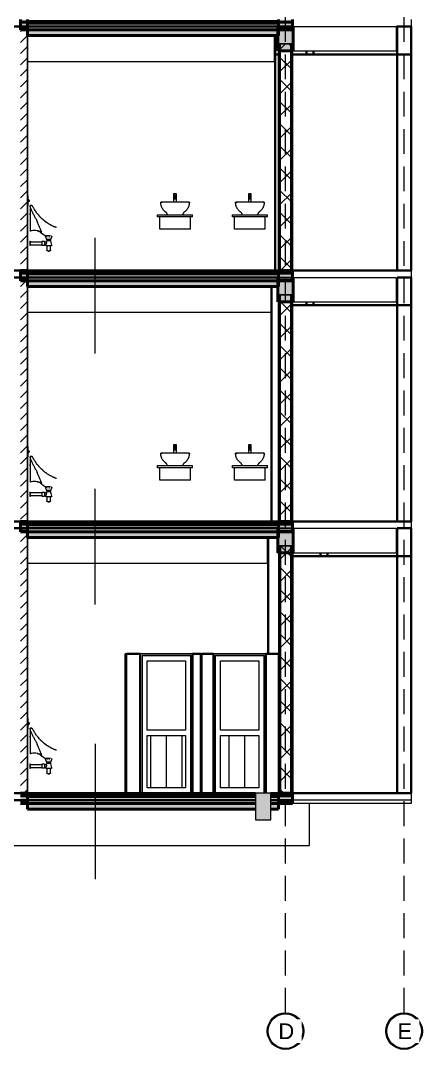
# Model space of a CAD drawing. Header units: millimetres. Extents: x -31177 to 43935, y -145912 to 20306.
# Drawn here: x 9402 to 15162, y -108677 to -93915 of the extents above; entities that cross this region are included whole.
import ezdxf

# ---------------------------------------------------------------- set-up
doc = ezdxf.new("R2010")
doc.units = ezdxf.units.MM
doc.linetypes.add('Hidden', pattern=[535.78125, 357.1875, -178.59375])
for name, color, linetype, lineweight in [('A-DETL', 8, 'Continuous', 18), ('A-DETL-GENF', 8, 'Continuous', 18), ('A-DOOR', 2, 'Continuous', 25), ('A-DOOR-FRAM', 2, 'Continuous', 18), ('A-FLOR', 7, 'Continuous', 18), ('A-FLOR-MCUT', 7, 'Continuous', 50), ('A-FLOR-PATT', 8, 'Continuous', 50), ('A-GLAZ', 4, 'Continuous', 25), ('A-WALL', 7, 'Continuous', 35), ('A-WALL-PATT', 8, 'Continuous', 25), ('G-IMPT', 8, 'Continuous', 18), ('P-SANR-FIXT', 3, 'Continuous', 18), ('S-BEAM', 7, 'Continuous', 18), ('S-COLS', 7, 'Continuous', 35), ('S-FNDN', 7, 'Continuous', 18), ('S-GRID', 1, 'Continuous', 9), ('S-GRID-IDEN', 1, 'Continuous', 9)]:
    doc.layers.add(name, color=color, linetype=linetype, lineweight=lineweight)
doc.styles.add('Arial_1', font='arial.ttf', dxfattribs={"height": 225})
pattern_1 = [(45, (15767.21, -98999.29), (-79.5495, 79.5495), [])]
pattern_2 = [(0, (15767.206, -98999.29), (304.8, 76.2), [25.146, -203.454, 25.146, -203.454, -1219.2]), (0, (15767.206, -98999.29), (304.8, 76.2), [-457.2, 25.146, -432.054, 25.146, -203.454, -533.4]), (0, (15767.206, -98999.29), (304.8, 76.2), [-1143, 25.146, -127.254, 25.146, -355.854]), (120, (15881.506, -98961.19), (-218.3911, 225.8645), [25.146, -203.454, 25.146, -203.454, -1219.2]), (120, (15881.506, -98961.19), (-218.3911, 225.8645), [-457.2, 25.146, -432.054, 25.146, -203.454, -533.4]), (120, (15881.506, -98961.19), (-218.3911, 225.8645), [-1143, 25.146, -127.254, 25.146, -355.854]), (240, (15919.606, -98808.79), (-86.4089, -302.06454), [25.146, -203.454, 25.146, -203.454, -1219.2]), (240, (15919.606, -98808.79), (-86.4089, -302.06454), [-457.2, 25.146, -432.054, 25.146, -203.454, -533.4]), (240, (15919.606, -98808.79), (-86.4089, -302.06454), [-1143, 25.146, -127.254, 25.146, -355.854])]
pattern_3 = [(45, (15767.2, -98999.3), (-159.099, 159.099), []), (135, (15767.2, -98999.3), (-159.099, -159.099), [])]
pattern_4 = [(90, (15767.2, 6000.7), (-225, 1e-14), [])]

# ---------------------------------------------------------------- blocks, each defined once
blk = doc.blocks.new('CỬA 1 CÁNH EROWINDOW_có ô chết_ - D5_800x2200-2361260-MẶT CẮT 4-4')
at = {"layer": 'A-DOOR'}
for p, q in [((9503, 2050), (9500, 2050)), ((9503, 2050), (9500, 2050)), ((9500, 2002), (9503, 2002)), ((9500, 2002), (9503, 2002)), ((9503, 2050), (9503, 2040)), ((9503, 2049), (9503, 2050)), ((9503, 2012), (9503, 2040)), ((9503, 2012), (9503, 2002)), ((9503, 2002), (9503, 2003)), ((9503, 1150), (9500, 1150)), ((9503, 1150), (9500, 1150)), ((9500, 1102), (9503, 1102)), ((9500, 1102), (9503, 1102)), ((9506, 1075), (9500, 1075)), ((9503, 1150), (9503, 1140)), ((9503, 1149), (9503, 1150)), ((9503, 1112), (9503, 1140)), ((9503, 1112), (9503, 1102)), ((9503, 1102), (9503, 1103)), ((9506, 1055), (9506, 1075)), ((9506, 1055), (9506, 945)), ((9500, 925), (9506, 925)), ((9512, 1015), (9506, 1015)), ((9506, 985), (9512, 985)), ((9506, 925), (9506, 945)), ((9512, 1000), (9512, 1015)), ((9512, 985), (9512, 1000)), ((9523, 991), (9523, 1008)), ((9523, 991), (9523, 992)), ((9503, 250), (9500, 250)), ((9503, 250), (9500, 250)), ((9500, 202), (9503, 202)), ((9500, 202), (9503, 202)), ((9503, 250), (9503, 240)), ((9503, 249), (9503, 250)), ((9503, 212), (9503, 240)), ((9503, 212), (9503, 202)), ((9503, 202), (9503, 203))]:
    blk.add_line(p, q, dxfattribs=at)
for points in [[(9512, 1009), (9512, 1009), (9512, 1009), (9512, 1010)], [(9513, 1011), (9514, 1012), (9515, 1013), (9517, 1013), (9517, 1013)], [(9513, 989), (9514, 988), (9515, 987), (9517, 987), (9517, 987)], [(9517, 1013), (9518, 1013), (9520, 1013), (9521, 1012), (9522, 1011)], [(9517, 987), (9518, 987), (9520, 987), (9521, 988), (9522, 989)], [(9522, 1010), (9523, 1009), (9523, 1009), (9523, 1009)]]:
    blk.add_open_spline(points, degree=3, dxfattribs=at)
blk = doc.blocks.new('M_Concrete-Rectangular-Column - COT250X350-2391829-MẶT CẮT 4-4')
at = {"layer": 'S-COLS'}
blk.add_line((12950, 3670), (12950, 2000), dxfattribs=at)
blk = doc.blocks.new('M_Concrete-Rectangular-Column - COT200X200-2391828-MẶT CẮT 4-4')
at = {"layer": 'S-COLS'}
for p, q in [((14800, 3800), (15000, 3800)), ((14800, 3800), (14800, 0)), ((15000, 3800), (15000, 0)), ((15000, 0), (14800, 0))]:
    blk.add_line(p, q, dxfattribs=at)
blk = doc.blocks.new('Window_K2_Stack - Window_K2_Stack-2377845-MẶT CẮT 4-4')
at = {"layer": 'A-GLAZ'}
for p, q in [((13301, 10650), (13301, 10600)), ((13301, 7050), (13301, 7000))]:
    blk.add_line(p, q, dxfattribs=at)
blk = doc.blocks.new('dam betong - 220X350-2382505-MẶT CẮT 4-4')
at = {"layer": 'S-BEAM'}
for p, q in [((14790, 3750), (14790, 3450)), ((15010, 3800), (15000, 3800)), ((15010, 3450), (15010, 3800)), ((14790, 3450), (14800, 3450)), ((15000, 3450), (15010, 3450))]:
    blk.add_line(p, q, dxfattribs=at)
blk = doc.blocks.new('M_Concrete-Rectangular-Column - COT220X300-V5-MẶT CẮT 4-4')
at = {"layer": 'S-COLS'}
blk.add_line((13000, 7270), (13000, 3900), dxfattribs=at)
blk = doc.blocks.new('M_Concrete-Rectangular-Column - COT200X250-V6-MẶT CẮT 4-4')
at = {"layer": 'S-COLS'}
blk.add_line((13050, 10870), (13050, 7500), dxfattribs=at)
blk = doc.blocks.new('M_Concrete-Rectangular-Column - COT200X200-2391833-MẶT CẮT 4-4')
at = {"layer": 'S-COLS'}
for p, q in [((14800, 7400), (15000, 7400)), ((14800, 7400), (14800, 3900)), ((15000, 7400), (15000, 3900)), ((15000, 3900), (14800, 3900))]:
    blk.add_line(p, q, dxfattribs=at)
blk = doc.blocks.new('M_Concrete-Rectangular-Column - COT200X200-2391834-MẶT CẮT 4-4')
at = {"layer": 'S-COLS'}
for p, q in [((14800, 11000), (15000, 11000)), ((14800, 11000), (14800, 7500)), ((15000, 11000), (15000, 7500)), ((15000, 7500), (14800, 7500))]:
    blk.add_line(p, q, dxfattribs=at)
blk = doc.blocks.new('Mat_Tien_3dsMax - Sync_3dsMax_To_Revit-2401403-MẶT CẮT 4-4')
at = {"layer": 'G-IMPT'}
for p, q in [((13542, -750), (13542, -150)), ((8763, -750), (13542, -750))]:
    blk.add_line(p, q, dxfattribs=at)
blk = doc.blocks.new('Mat_Tien_3dsMax - Mat_Tien_3dsMax-2387879-MẶT CẮT 4-4')
blk.add_blockref('Mat_Tien_3dsMax - Sync_3dsMax_To_Revit-2401403-MẶT CẮT 4-4', (0, 0))
blk = doc.blocks.new('tieu nam2 - tieu nam2-818435-MẶT CẮT 4-4')
at = {"layer": 'P-SANR-FIXT'}
for p, q in [((9537, 915), (9537, 569)), ((9541, 915), (9537, 915)), ((9539, 915), (9541, 931)), ((9537, 817), (9535, 817)), ((9535, 817), (9535, 807)), ((9535, 807), (9535, 797)), ((9535, 797), (9537, 797)), ((9537, 569), (9537, 564)), ((9756, 496), (9774, 444)), ((9821, 496), (9756, 496)), ((9774, 444), (9784, 440)), ((9835, 444), (9774, 444)), ((9826, 440), (9835, 444)), ((9838, 496), (9831, 496)), ((9835, 444), (9854, 496)), ((9536, 419), (9535, 419)), ((9535, 419), (9535, 356)), ((9535, 356), (9536, 356)), ((9708, 407), (9540, 407)), ((9540, 407), (9540, 388)), ((9540, 379), (9540, 369)), ((9540, 369), (9708, 369)), ((9743, 414), (9708, 414)), ((9708, 414), (9708, 362)), ((9708, 362), (9743, 362)), ((9743, 414), (9743, 362)), ((9769, 407), (9743, 407)), ((9743, 369), (9761, 369)), ((9761, 369), (9759, 363)), ((9762, 358), (9775, 353)), ((9772, 420), (9769, 407)), ((9835, 353), (9775, 353)), ((9780, 353), (9780, 293)), ((9784, 440), (9784, 425)), ((9822, 440), (9784, 440)), ((9826, 440), (9822, 440)), ((9826, 425), (9826, 440)), ((9830, 293), (9830, 353)), ((9835, 353), (9847, 358)), ((9850, 363), (9837, 420))]:
    blk.add_line(p, q, dxfattribs=at)
at = {"layer": 'P-SANR-FIXT', "flags": 128}
for points in [[(9785, 486), (9757, 495), (9728, 512), (9697, 536), (9672, 561)], [(9794, 483), (9797, 483), (9798, 483)], [(9812, 483), (9814, 483), (9816, 483)], [(9536, 419), (9536, 419), (9536, 419), (9537, 419), (9537, 419), (9537, 419), (9537, 419), (9537, 419), (9537, 419), (9538, 419), (9538, 419), (9538, 419), (9538, 419), (9538, 419), (9538, 419), (9538, 419), (9539, 419), (9539, 419), (9539, 418), (9539, 418), (9539, 418), (9539, 418), (9539, 418), (9539, 418), (9539, 418), (9540, 418), (9540, 418), (9540, 417), (9540, 417), (9540, 417), (9540, 417), (9540, 417), (9540, 417), (9540, 416), (9540, 416), (9540, 416), (9540, 416), (9540, 416), (9540, 416), (9540, 416), (9540, 415)], [(9540, 360), (9540, 360), (9540, 360), (9540, 360), (9540, 360), (9540, 359), (9540, 359), (9540, 359), (9540, 359), (9540, 359), (9540, 359), (9540, 359), (9540, 358), (9540, 358), (9540, 358), (9539, 358), (9539, 358), (9539, 358), (9539, 358), (9539, 358), (9539, 357), (9539, 357), (9539, 357), (9539, 357), (9538, 357), (9538, 357), (9538, 357), (9538, 357), (9538, 357), (9538, 357), (9538, 357), (9537, 356), (9537, 356), (9537, 356), (9537, 356), (9537, 356), (9537, 356), (9537, 356), (9536, 356), (9536, 356), (9536, 356)], [(9540, 360), (9540, 360), (9540, 360), (9540, 360), (9540, 361), (9540, 361), (9540, 361), (9540, 361), (9540, 362), (9540, 362), (9540, 362), (9540, 363), (9540, 363), (9540, 364), (9540, 364), (9540, 365), (9540, 366), (9540, 366), (9540, 367), (9540, 368), (9540, 369), (9540, 369), (9540, 370), (9540, 371), (9540, 372), (9540, 373), (9540, 374), (9540, 375), (9540, 376), (9540, 377), (9540, 378), (9540, 379), (9540, 380), (9540, 381), (9540, 382), (9540, 383), (9540, 384), (9540, 385), (9540, 386), (9540, 388), (9540, 389), (9540, 390), (9540, 391), (9540, 392), (9540, 393), (9540, 394), (9540, 395), (9540, 396), (9540, 397), (9540, 398), (9540, 399), (9540, 400), (9540, 401), (9540, 402), (9540, 403), (9540, 404), (9540, 405), (9540, 406), (9540, 407), (9540, 407), (9540, 408), (9540, 409), (9540, 410), (9540, 410), (9540, 411), (9540, 412), (9540, 412), (9540, 413), (9540, 413), (9540, 414), (9540, 414), (9540, 414), (9540, 415), (9540, 415), (9540, 415), (9540, 415), (9540, 415), (9540, 415), (9540, 415), (9540, 415)], [(9540, 415), (9540, 415), (9540, 415), (9540, 415), (9540, 415), (9540, 415), (9540, 415), (9540, 414), (9540, 414), (9540, 414), (9540, 413), (9540, 413), (9540, 412), (9540, 412), (9540, 411), (9540, 411), (9540, 410), (9540, 409), (9540, 409), (9540, 408), (9540, 407)], [(9540, 369), (9540, 368), (9540, 368), (9540, 367), (9540, 366), (9540, 365), (9540, 365), (9540, 364), (9540, 364), (9540, 363), (9540, 363), (9540, 362), (9540, 362), (9540, 362), (9540, 361), (9540, 361), (9540, 361), (9540, 361), (9540, 360), (9540, 360), (9540, 360), (9540, 360)], [(9762, 358), (9762, 358), (9762, 358), (9762, 358), (9762, 358), (9762, 358), (9761, 358), (9761, 358), (9761, 358), (9761, 358), (9761, 359), (9761, 359), (9760, 359), (9760, 359), (9760, 359), (9760, 359), (9760, 359), (9760, 360), (9760, 360), (9760, 360), (9760, 360), (9760, 360), (9759, 361), (9759, 361), (9759, 361), (9759, 361), (9759, 361), (9759, 362), (9759, 362), (9759, 362), (9759, 362), (9759, 362), (9759, 363), (9759, 363), (9759, 363), (9759, 363), (9759, 363), (9759, 363)], [(9772, 420), (9772, 420), (9772, 420), (9773, 421), (9773, 421), (9773, 421), (9773, 421), (9773, 422), (9773, 422), (9773, 422), (9773, 422), (9774, 422), (9774, 423), (9774, 423), (9774, 423), (9774, 423), (9775, 423), (9775, 424), (9775, 424), (9775, 424), (9775, 424), (9776, 424), (9776, 424), (9776, 424), (9776, 425), (9777, 425), (9777, 425), (9777, 425), (9777, 425), (9778, 425), (9778, 425), (9778, 425), (9778, 425), (9779, 425), (9779, 425)], [(9830, 425), (9830, 425), (9830, 425), (9830, 425), (9830, 425), (9830, 425), (9830, 425), (9829, 425), (9829, 425), (9829, 425), (9828, 425), (9828, 425), (9828, 425), (9827, 425), (9827, 425), (9826, 425), (9825, 425), (9825, 425), (9824, 425), (9823, 425), (9823, 425), (9822, 425), (9821, 425), (9820, 425), (9819, 425), (9819, 425), (9818, 425), (9817, 425), (9816, 425), (9815, 425), (9814, 425), (9813, 425), (9812, 425), (9811, 425), (9810, 425), (9809, 425), (9808, 425), (9807, 425), (9806, 425), (9805, 425), (9804, 425), (9803, 425), (9802, 425), (9801, 425), (9800, 425), (9799, 425), (9798, 425), (9797, 425), (9796, 425), (9795, 425), (9794, 425), (9793, 425), (9792, 425), (9791, 425), (9790, 425), (9789, 425), (9789, 425), (9788, 425), (9787, 425), (9786, 425), (9786, 425), (9785, 425), (9784, 425), (9784, 425), (9783, 425), (9782, 425), (9782, 425), (9781, 425), (9781, 425), (9781, 425), (9780, 425), (9780, 425), (9780, 425), (9779, 425), (9779, 425), (9779, 425), (9779, 425), (9779, 425), (9779, 425), (9779, 425)], [(9779, 425), (9779, 425), (9779, 425), (9779, 425), (9779, 425), (9779, 425), (9779, 425), (9780, 425), (9780, 425), (9780, 425), (9781, 425), (9781, 425), (9782, 425), (9782, 425), (9783, 425), (9783, 425), (9784, 425)], [(9826, 425), (9826, 425), (9827, 425), (9827, 425), (9828, 425), (9828, 425), (9829, 425), (9829, 425), (9829, 425), (9830, 425), (9830, 425), (9830, 425), (9830, 425), (9830, 425), (9830, 425), (9830, 425), (9830, 425)], [(9830, 425), (9831, 425), (9831, 425), (9831, 425), (9832, 425), (9832, 425), (9832, 425), (9832, 425), (9833, 425), (9833, 425), (9833, 424), (9833, 424), (9834, 424), (9834, 424), (9834, 424), (9834, 424), (9834, 424), (9835, 424), (9835, 423), (9835, 423), (9835, 423), (9835, 423), (9836, 423), (9836, 422), (9836, 422), (9836, 422), (9836, 422), (9836, 422), (9836, 421), (9837, 421), (9837, 421), (9837, 421), (9837, 420), (9837, 420), (9837, 420)], [(9850, 363), (9850, 363), (9850, 363), (9850, 363), (9850, 363), (9850, 362), (9850, 362), (9850, 362), (9850, 362), (9850, 362), (9850, 361), (9850, 361), (9850, 361), (9850, 361), (9850, 361), (9850, 360), (9850, 360), (9850, 360), (9849, 360), (9849, 360), (9849, 360), (9849, 359), (9849, 359), (9849, 359), (9849, 359), (9849, 359), (9849, 359), (9848, 358), (9848, 358), (9848, 358), (9848, 358), (9848, 358), (9848, 358), (9847, 358), (9847, 358), (9847, 358), (9847, 358), (9847, 358)], [(9795, 278), (9794, 278), (9793, 278), (9793, 278), (9792, 278), (9792, 278), (9791, 279), (9790, 279), (9790, 279), (9789, 279), (9789, 279), (9788, 280), (9788, 280), (9787, 280), (9787, 280), (9786, 281), (9786, 281), (9785, 281), (9785, 282), (9784, 282), (9784, 283), (9783, 283), (9783, 284), (9783, 284), (9782, 285), (9782, 285), (9782, 286), (9781, 286), (9781, 287), (9781, 287), (9781, 288), (9780, 288), (9780, 289), (9780, 289), (9780, 290), (9780, 291), (9780, 291), (9780, 292), (9780, 292), (9780, 293), (9780, 293)], [(9795, 278), (9795, 278), (9795, 278), (9795, 278), (9795, 278), (9795, 278), (9795, 278), (9795, 278), (9795, 278), (9795, 278), (9795, 278), (9796, 278), (9796, 278), (9796, 278), (9796, 278), (9796, 278), (9797, 278), (9797, 278), (9797, 278), (9797, 278), (9798, 278), (9798, 278), (9798, 278), (9799, 278), (9799, 278), (9799, 278), (9800, 278), (9800, 278), (9800, 278), (9801, 278), (9801, 278), (9801, 278), (9802, 278), (9802, 278), (9803, 278), (9803, 278), (9803, 278), (9804, 278), (9804, 278), (9805, 278), (9805, 278), (9805, 278), (9806, 278), (9806, 278), (9807, 278), (9807, 278), (9807, 278), (9808, 278), (9808, 278), (9808, 278), (9809, 278), (9809, 278), (9809, 278), (9810, 278), (9810, 278), (9811, 278), (9811, 278), (9811, 278), (9811, 278), (9812, 278), (9812, 278), (9812, 278), (9813, 278), (9813, 278), (9813, 278), (9813, 278), (9813, 278), (9814, 278), (9814, 278), (9814, 278), (9814, 278), (9814, 278), (9814, 278), (9814, 278), (9814, 278), (9815, 278), (9815, 278), (9815, 278), (9815, 278), (9815, 278)], [(9815, 278), (9815, 278), (9815, 278), (9815, 278), (9814, 278), (9814, 278), (9814, 278), (9814, 278), (9814, 278), (9814, 278), (9814, 278), (9814, 278), (9813, 278), (9813, 278), (9813, 278), (9813, 278), (9813, 278), (9812, 278), (9812, 278), (9812, 278), (9812, 278), (9811, 278), (9811, 278), (9811, 278), (9810, 278), (9810, 278), (9810, 278), (9809, 278), (9809, 278), (9809, 278), (9808, 278), (9808, 278), (9807, 278), (9807, 278), (9807, 278), (9806, 278), (9806, 278), (9806, 278), (9805, 278), (9805, 278), (9804, 278), (9804, 278), (9804, 278), (9803, 278), (9803, 278), (9802, 278), (9802, 278), (9802, 278), (9801, 278), (9801, 278), (9800, 278), (9800, 278), (9800, 278), (9799, 278), (9799, 278), (9799, 278), (9798, 278), (9798, 278), (9798, 278), (9798, 278), (9797, 278), (9797, 278), (9797, 278), (9796, 278), (9796, 278), (9796, 278), (9796, 278), (9796, 278), (9795, 278), (9795, 278), (9795, 278), (9795, 278), (9795, 278), (9795, 278), (9795, 278), (9795, 278), (9795, 278), (9795, 278), (9795, 278), (9795, 278)], [(9830, 293), (9830, 293), (9830, 292), (9830, 291), (9829, 291), (9829, 290), (9829, 290), (9829, 289), (9829, 288), (9829, 288), (9828, 287), (9828, 287), (9828, 286), (9828, 286), (9827, 285), (9827, 285), (9827, 284), (9826, 284), (9826, 283), (9825, 283), (9825, 282), (9825, 282), (9824, 282), (9824, 281), (9823, 281), (9823, 281), (9822, 280), (9822, 280), (9821, 280), (9821, 279), (9820, 279), (9819, 279), (9819, 279), (9818, 279), (9818, 278), (9817, 278), (9817, 278), (9816, 278), (9815, 278), (9815, 278), (9815, 278)]]:
    blk.add_lwpolyline(points, dxfattribs=at)
at = {"layer": 'P-SANR-FIXT'}
for points, knots in [([(9579, 915), (9577, 918), (9575, 922), (9571, 925), (9567, 928), (9565, 929), (9563, 930), (9560, 931), (9555, 932), (9549, 932), (9544, 932), (9541, 931), (9541, 931), (9541, 931)], [-1, -1, -1, -1, -0.892857, -0.839286, -0.785714, -0.732143, -0.705357, -0.678571, -0.571429, -0.428571, -0.285714, -0.142857, 0, 0, 0, 0]), ([(9618, 745), (9614, 753), (9606, 769), (9594, 792), (9582, 814), (9571, 836), (9562, 854), (9556, 868), (9551, 881), (9545, 897), (9542, 909), (9541, 915)], [0, 0, 0, 0, 0.125, 0.25, 0.375, 0.5, 0.625, 0.6875, 0.75, 0.875, 1, 1, 1, 1]), ([(9916, 615), (9916, 615), (9915, 615), (9913, 616), (9910, 617), (9907, 618), (9905, 619), (9902, 620), (9899, 621), (9895, 623), (9891, 624), (9888, 626), (9882, 628), (9872, 633), (9855, 641), (9834, 652), (9812, 664), (9789, 678), (9767, 694), (9738, 716), (9703, 746), (9665, 786), (9631, 828), (9607, 865), (9590, 894), (9582, 908), (9579, 915)], [-1, -1, -1, -1, -0.975, -0.95, -0.925, -0.9125, -0.9, -0.8875, -0.875, -0.8625, -0.85, -0.8375, -0.825, -0.8, -0.75, -0.7, -0.65, -0.6, -0.55, -0.5, -0.4, -0.3, -0.2, -0.1, -0.05, 0, 0, 0, 0]), ([(9618, 848), (9618, 848), (9617, 850), (9616, 851), (9615, 852)], [0.84533896, 0.84533896, 0.84533896, 0.84533896, 0.84782609, 0.85866495, 0.85866495, 0.85866495, 0.85866495]), ([(9615, 852), (9616, 851), (9617, 850), (9618, 848), (9618, 848)], [0.14130435, 0.14130435, 0.14130435, 0.14130435, 0.15217391, 0.15465542, 0.15465542, 0.15465542, 0.15465542]), ([(9696, 569), (9693, 576), (9687, 590), (9678, 611), (9669, 634), (9656, 664), (9646, 687), (9639, 702)], [0, 0, 0, 0, 0.166667, 0.333333, 0.5, 0.666667, 1, 1, 1, 1]), ([(9831, 653), (9832, 653), (9834, 652), (9836, 651), (9838, 650)], [0.75033888, 0.75033888, 0.75033888, 0.75033888, 0.75271739, 0.76718853, 0.76718853, 0.76718853, 0.76718853]), ([(9705, 548), (9701, 550), (9693, 553), (9678, 559), (9660, 565), (9647, 568), (9639, 569)], [0, 0, 0, 0, 0.2, 0.4, 0.7, 1, 1, 1, 1]), ([(9769, 407), (9769, 407), (9769, 407), (9770, 406), (9770, 406), (9770, 405), (9770, 404), (9770, 403), (9770, 403), (9770, 402), (9771, 402), (9771, 401), (9771, 400), (9771, 398), (9771, 397), (9771, 396), (9771, 395), (9771, 393), (9770, 391), (9770, 388), (9769, 386), (9769, 385), (9769, 384), (9768, 383), (9768, 382), (9767, 381), (9767, 380), (9766, 379), (9766, 378), (9766, 377), (9765, 377), (9765, 376), (9764, 375), (9764, 374), (9763, 373), (9763, 373), (9763, 372), (9762, 371), (9762, 371), (9761, 370), (9761, 370), (9761, 369), (9761, 369), (9761, 369)], [-1, -1, -1, -1, -0.944444, -0.916667, -0.888889, -0.861111, -0.833333, -0.805556, -0.791667, -0.777778, -0.763889, -0.75, -0.722222, -0.694444, -0.666667, -0.652778, -0.638889, -0.611111, -0.555556, -0.5, -0.472222, -0.458333, -0.444444, -0.430556, -0.416667, -0.388889, -0.361111, -0.347222, -0.333333, -0.319444, -0.305556, -0.277778, -0.25, -0.236111, -0.222222, -0.208333, -0.194444, -0.166667, -0.138889, -0.111111, -0.083333, -0.055556, 0, 0, 0, 0])]:
    blk.add_open_spline(points, degree=3, knots=knots, dxfattribs=at)
for points in [[(9549, 932), (9551, 932), (9553, 932), (9556, 932)], [(9618, 745), (9621, 738), (9628, 724), (9635, 710), (9639, 702)], [(9650, 804), (9649, 806), (9648, 807), (9647, 809)], [(9647, 809), (9648, 807), (9649, 806), (9650, 804)], [(9668, 784), (9666, 786), (9664, 788), (9662, 790)], [(9662, 790), (9664, 788), (9666, 786), (9668, 784)], [(9685, 765), (9683, 767), (9682, 768), (9680, 770)], [(9680, 770), (9682, 768), (9683, 767), (9685, 765)], [(9728, 724), (9726, 726), (9724, 728), (9722, 730)], [(9722, 730), (9724, 728), (9726, 726), (9728, 724)], [(9749, 708), (9746, 709), (9744, 711), (9741, 713)], [(9741, 713), (9744, 711), (9746, 709), (9749, 708)], [(9769, 692), (9767, 694), (9765, 696), (9762, 697)], [(9762, 697), (9765, 696), (9767, 694), (9769, 692)], [(9838, 650), (9836, 651), (9833, 652), (9831, 653)], [(9559, 569), (9556, 569), (9548, 567), (9541, 565), (9537, 564)], [(9639, 569), (9626, 572), (9599, 574), (9573, 572), (9559, 569)], [(9639, 569), (9645, 568), (9650, 567), (9655, 566)], [(9660, 565), (9664, 564), (9668, 563), (9671, 562)], [(9705, 548), (9704, 551), (9701, 558), (9698, 565), (9696, 569)]]:
    blk.add_open_spline(points, degree=3, dxfattribs=at)
blk = doc.blocks.new('cua nhom wc - Đ2_750x2000-2406173-MẶT CẮT 4-4')
at = {"layer": 'A-DOOR-FRAM'}
h = blk.add_hatch(dxfattribs=at)
h.set_pattern_fill('FP_4', color=256, style=0, pattern_type=2)
h.set_pattern_definition(pattern_4)
h.paths.add_polyline_path([(11766.7, 76), (11766.7, 826), (11218.7, 826), (11218.7, 76)])
for p, q in [((11117.7, 2000), (11117.7, 0)), ((11867.7, 2000), (11117.7, 2000)), ((11142.7, 1975), (11142.7, 0)), ((11142.7, 1975), (11842.7, 1975)), ((11842.7, 1975), (11142.7, 1975)), ((11142.7, 1975), (11142.7, 0)), ((11842.7, 1975), (11842.7, 0)), ((11842.7, 0), (11842.7, 1975)), ((11867.7, 0), (11867.7, 2000)), ((11218.7, 902), (11218.7, 1899)), ((11218.7, 1899), (11766.7, 1899)), ((11766.7, 1899), (11766.7, 902)), ((11766.7, 902), (11218.7, 902)), ((11218.7, 826), (11766.7, 826)), ((11218.7, 76), (11218.7, 826)), ((11766.7, 826), (11766.7, 76)), ((11766.7, 76), (11218.7, 76))]:
    blk.add_line(p, q, dxfattribs=at)
blk = doc.blocks.new('cua nhom wc - Đ2_750x2000-V8-MẶT CẮT 4-4')
at = {"layer": 'A-DOOR-FRAM'}
h = blk.add_hatch(dxfattribs=at)
h.set_pattern_fill('FP_4', color=256, style=0, pattern_type=2)
h.set_pattern_definition(pattern_4)
h.paths.add_polyline_path([(12433, 76), (12817, 76), (12817, 826), (12269, 826), (12269, 76)])
for p, q in [((12168, 2000), (12168, 0)), ((12918, 2000), (12168, 2000)), ((12193, 1975), (12193, 0)), ((12193, 1975), (12893, 1975)), ((12893, 1975), (12193, 1975)), ((12193, 1975), (12193, 0)), ((12893, 1975), (12893, 0)), ((12893, 0), (12893, 1975)), ((12918, 0), (12918, 2000)), ((12269, 902), (12269, 1899)), ((12269, 1899), (12817, 1899)), ((12817, 1899), (12817, 902)), ((12817, 902), (12269, 902)), ((12269, 826), (12817, 826)), ((12269, 76), (12269, 826)), ((12817, 826), (12817, 76)), ((12817, 76), (12269, 76))]:
    blk.add_line(p, q, dxfattribs=at)
blk = doc.blocks.new('chau rua tay2 - chau rua tay2-V9-MẶT CẮT 4-4')
at = {"layer": 'P-SANR-FIXT'}
for p, q in [((11596, 5000), (11596, 4970)), ((11636, 5000), (11596, 5000)), ((11636, 4970), (11596, 4970)), ((11596, 4968), (11596, 4880)), ((11636, 4968), (11596, 4968)), ((11598, 4970), (11598, 4968)), ((11606, 4933), (11625, 4933)), ((11608, 4933), (11608, 4927)), ((11608, 4927), (11608, 4927)), ((11608, 4927), (11624, 4927)), ((11623, 4927), (11624, 4927)), ((11624, 4927), (11624, 4933)), ((11634, 4968), (11634, 4970)), ((11636, 4970), (11636, 5000)), ((11636, 4880), (11636, 4968)), ((11366, 4700), (11866, 4700)), ((11366, 4670), (11366, 4700)), ((11866, 4670), (11366, 4670)), ((11396, 4490), (11396, 4670)), ((11836, 4490), (11836, 4670)), ((11866, 4670), (11866, 4700)), ((11836, 4490), (11396, 4490))]:
    blk.add_line(p, q, dxfattribs=at)
at = {"layer": 'P-SANR-FIXT', "flags": 128}
for points in [[(11411, 4877), (11411, 4877), (11411, 4877), (11411, 4877), (11411, 4877), (11411, 4878), (11411, 4878), (11411, 4878), (11411, 4878), (11411, 4878), (11411, 4878), (11411, 4878), (11411, 4878), (11411, 4878), (11411, 4879), (11411, 4879), (11411, 4879), (11411, 4879), (11411, 4879), (11411, 4879), (11411, 4879), (11412, 4879), (11412, 4879), (11412, 4879), (11412, 4879), (11412, 4879), (11412, 4880), (11412, 4880), (11412, 4880), (11412, 4880), (11412, 4880), (11413, 4880), (11413, 4880), (11413, 4880), (11413, 4880), (11413, 4880), (11413, 4880), (11413, 4880), (11413, 4880), (11414, 4880), (11414, 4880)], [(11481, 4739), (11476, 4743), (11470, 4747), (11465, 4752), (11460, 4757), (11456, 4761), (11451, 4767), (11447, 4772), (11443, 4777), (11439, 4783), (11435, 4789), (11432, 4794), (11429, 4801), (11426, 4807), (11423, 4813), (11421, 4819), (11418, 4826), (11416, 4832), (11415, 4839), (11413, 4845), (11412, 4852), (11412, 4859), (11411, 4866), (11411, 4872), (11411, 4877)], [(11818, 4880), (11817, 4880), (11817, 4880), (11816, 4880), (11815, 4880), (11814, 4880), (11812, 4880), (11810, 4880), (11807, 4880), (11805, 4880), (11802, 4880), (11798, 4880), (11795, 4880), (11791, 4880), (11787, 4880), (11782, 4880), (11778, 4880), (11773, 4880), (11768, 4880), (11762, 4880), (11756, 4880), (11750, 4880), (11744, 4880), (11738, 4880), (11731, 4880), (11725, 4880), (11718, 4880), (11711, 4880), (11704, 4880), (11696, 4880), (11689, 4880), (11681, 4880), (11674, 4880), (11666, 4880), (11658, 4880), (11650, 4880), (11642, 4880), (11634, 4880), (11626, 4880), (11618, 4880), (11610, 4880), (11602, 4880), (11594, 4880), (11586, 4880), (11578, 4880), (11570, 4880), (11562, 4880), (11554, 4880), (11546, 4880), (11539, 4880), (11532, 4880), (11524, 4880), (11517, 4880), (11510, 4880), (11503, 4880), (11497, 4880), (11490, 4880), (11484, 4880), (11478, 4880), (11472, 4880), (11467, 4880), (11461, 4880), (11456, 4880), (11451, 4880), (11447, 4880), (11442, 4880), (11438, 4880), (11435, 4880), (11431, 4880), (11428, 4880), (11425, 4880), (11423, 4880), (11420, 4880), (11419, 4880), (11417, 4880), (11416, 4880), (11415, 4880), (11414, 4880), (11414, 4880), (11414, 4880)], [(11414, 4880), (11414, 4880), (11414, 4880), (11415, 4880), (11416, 4880), (11418, 4880), (11419, 4880), (11421, 4880), (11424, 4880), (11427, 4880), (11430, 4880), (11431, 4880)], [(11821, 4877), (11821, 4870), (11820, 4863), (11819, 4857), (11819, 4850), (11817, 4843), (11816, 4837), (11814, 4830), (11812, 4823), (11810, 4817), (11807, 4811), (11805, 4805), (11802, 4798), (11798, 4792), (11795, 4787), (11791, 4781), (11787, 4775), (11783, 4770), (11779, 4765), (11774, 4760), (11769, 4755), (11764, 4750), (11759, 4746), (11754, 4742), (11750, 4739)], [(11807, 4880), (11809, 4880), (11811, 4880), (11813, 4880), (11814, 4880), (11816, 4880), (11817, 4880), (11817, 4880), (11818, 4880), (11818, 4880)], [(11818, 4880), (11818, 4880), (11818, 4880), (11818, 4880), (11818, 4880), (11818, 4880), (11818, 4880), (11818, 4880), (11819, 4880), (11819, 4880), (11819, 4880), (11819, 4880), (11819, 4880), (11819, 4880), (11819, 4880), (11819, 4879), (11819, 4879), (11820, 4879), (11820, 4879), (11820, 4879), (11820, 4879), (11820, 4879), (11820, 4879), (11820, 4879), (11820, 4879), (11820, 4879), (11820, 4878), (11820, 4878), (11820, 4878), (11820, 4878), (11820, 4878), (11820, 4878), (11821, 4878), (11821, 4878), (11821, 4878), (11821, 4877), (11821, 4877), (11821, 4877), (11821, 4877), (11821, 4877), (11821, 4877)], [(11507, 4700), (11506, 4703), (11506, 4705), (11505, 4708), (11504, 4710), (11503, 4713), (11501, 4715), (11500, 4718), (11499, 4720), (11497, 4722), (11496, 4724), (11494, 4727), (11492, 4729), (11490, 4731), (11489, 4733), (11487, 4734), (11485, 4736), (11482, 4738), (11481, 4739)], [(11750, 4739), (11748, 4737), (11746, 4736), (11744, 4734), (11742, 4732), (11740, 4730), (11738, 4728), (11737, 4726), (11735, 4724), (11733, 4721), (11732, 4719), (11731, 4717), (11729, 4714), (11728, 4712), (11727, 4709), (11726, 4707), (11725, 4704), (11725, 4702), (11724, 4700)]]:
    blk.add_lwpolyline(points, dxfattribs=at)
at = {"layer": 'P-SANR-FIXT'}
for centre, radius, start, end in [((11616, 4941), 12, 0, 180), ((11616, 4941), 12, 180, 218.499), ((11616, 4941), 12, 218.499, 229.6013), ((11616, 4983), 3, 0, 180), ((11616, 4983), 3, 180, 0), ((11616, 4941), 12, 310.3986, 321.501), ((11616, 4941), 12, 321.501, 0)]:
    blk.add_arc(centre, radius, start, end, dxfattribs=at)
blk = doc.blocks.new('Grid - TRUC  D1-102336-MẶT CẮT 4-4')
at = {"layer": 'S-GRID-IDEN'}
for radius in [262, 248]:
    blk.add_circle((0, -3414), radius, dxfattribs=at)

msp = doc.modelspace()

# ---------------------------------------------------------------- hatches: boundary and pattern name
at = {"layer": 'A-DETL-GENF'}
msp.add_hatch(color=7, dxfattribs=at).paths.add_polyline_path([(12989, -105381.8), (12989, -105000), (12769, -105000), (12769, -105381.8)])
at = {"layer": 'A-FLOR'}
for points in [[(13100.9, -93950), (13100.9, -93930), (9501.7, -93930), (9501.7, -93950), (13085.9, -93950)], [(13100.9, -97550), (13100.9, -97530), (9501.7, -97530), (9501.7, -97550), (13085.9, -97550)], [(11127.4, -101150), (13100.9, -101150), (13100.9, -101130), (9501.7, -101130), (9501.7, -101150), (11045.8, -101150)]]:
    msp.add_hatch(color=8, dxfattribs=at).paths.add_polyline_path(points)
h = msp.add_hatch(color=8, dxfattribs=at)
h.paths.add_polyline_path([(9501.7, -105050), (12769, -105050), (12769, -105030), (9501.7, -105030), (9501.7, -105044.4)])
h.paths.add_polyline_path([(13100.9, -105050), (13100.9, -105030), (12989, -105030), (12989, -105050), (13085.9, -105050)])
at = {"layer": 'A-FLOR-PATT'}
h = msp.add_hatch(color=256, dxfattribs=at)
h.paths.add_polyline_path([(7210.4, -93940), (7902.6, -93940), (7902.6, -93900), (-98.2, -93900), (-98.2, -93940), (5904.7, -93940)])
h.paths.add_polyline_path([(13249.1, -93940), (13300.1, -93940), (13300.1, -93900), (13100.9, -93900), (13100.9, -93940), (13167.5, -93940)])
h.paths.add_polyline_path([(9501.7, -93940), (9501.7, -93900), (9401.7, -93900), (9401.7, -93940), (9495.3, -93940)])
h = msp.add_hatch(color=256, dxfattribs=at)
h.paths.add_polyline_path([(7210.4, -94040), (7902.6, -94040), (7902.6, -93940), (-98.2, -93940), (-98.2, -94040), (5904.7, -94040)])
h.paths.add_polyline_path([(13249.1, -94040), (13300.1, -94040), (13300.1, -93940), (13100.9, -93940), (13100.9, -94040)])
h.paths.add_polyline_path([(9501.7, -94040), (9501.7, -93940), (9401.7, -93940), (9401.7, -94040)])
for points in [[(11453.8, -94050), (13100.9, -94050), (13100.9, -93950), (9501.7, -93950), (9501.7, -94050), (11372.2, -94050)], [(9501.7, -97650), (13100.9, -97650), (13100.9, -97550), (9501.7, -97550)], [(11127.4, -101250), (13100.9, -101250), (13100.9, -101150), (9501.7, -101150), (9501.7, -101250), (11045.8, -101250)]]:
    msp.add_hatch(color=256, dxfattribs=at).paths.add_polyline_path(points)
at = {"layer": 'A-FLOR-PATT', "lineweight": 18}
h = msp.add_hatch(color=256, dxfattribs=at)
h.paths.add_polyline_path([(13249.1, -94050), (13300.1, -94050), (13300.1, -94040), (13100.9, -94040), (13100.9, -94050)])
h.paths.add_polyline_path([(29.2, -94050), (7902.6, -94050), (7902.6, -94040), (-98.2, -94040), (-98.2, -94050)])
h.paths.add_polyline_path([(9501.7, -94050), (9501.7, -94040), (9401.7, -94040), (9401.7, -94050)])
for points in [[(13085.9, -94130), (13100.9, -94130), (13100.9, -94050), (9501.7, -94050), (9501.7, -94130), (12759.5, -94130)], [(13085.9, -97730), (13100.9, -97730), (13100.9, -97650), (9501.7, -97650), (9501.7, -97730), (12759.5, -97730)], [(11209, -101330), (13100.9, -101330), (13100.9, -101250), (9501.7, -101250), (9501.7, -101330), (11127.4, -101330)]]:
    msp.add_hatch(color=256, dxfattribs=at).paths.add_polyline_path(points)
at = {"layer": 'A-FLOR-PATT'}
h = msp.add_hatch(color=256, dxfattribs=at)
h.paths.add_polyline_path([(5904.7, -97540), (7902.6, -97540), (7902.6, -97500), (-98.2, -97500), (-98.2, -97540), (5578.3, -97540)])
h.paths.add_polyline_path([(13249.1, -97540), (13300.1, -97540), (13300.1, -97500), (13100.9, -97500), (13100.9, -97540), (13167.5, -97540)])
h.paths.add_polyline_path([(9501.7, -97540), (9501.7, -97500), (9401.7, -97500), (9401.7, -97540), (9495.3, -97540)])
h = msp.add_hatch(color=256, dxfattribs=at)
h.paths.add_polyline_path([(5904.7, -97640), (7902.6, -97640), (7902.6, -97540), (-98.2, -97540), (-98.2, -97640), (5578.3, -97640)])
h.paths.add_polyline_path([(13300.1, -97640), (13300.1, -97540), (13100.9, -97540), (13100.9, -97640), (13249.1, -97640)])
h.paths.add_polyline_path([(9495.3, -97640), (9501.7, -97640), (9501.7, -97540), (9401.7, -97540), (9401.7, -97640)])
at = {"layer": 'A-FLOR-PATT', "lineweight": 18}
h = msp.add_hatch(color=256, dxfattribs=at)
h.paths.add_polyline_path([(5578.3, -97650), (7902.6, -97650), (7902.6, -97640), (-98.2, -97640), (-98.2, -97650), (5251.9, -97650)])
h.paths.add_polyline_path([(13249.1, -97650), (13300.1, -97650), (13300.1, -97640), (13100.9, -97640), (13100.9, -97650)])
h.paths.add_polyline_path([(9501.7, -97650), (9501.7, -97640), (9401.7, -97640), (9401.7, -97650), (9495.3, -97650)])
at = {"layer": 'A-FLOR-PATT'}
h = msp.add_hatch(color=256, dxfattribs=at)
h.paths.add_polyline_path([(13249.1, -101140), (13300.1, -101140), (13300.1, -101100), (13100.9, -101100), (13100.9, -101140), (13167.5, -101140)])
h.paths.add_polyline_path([(29.2, -101140), (7902.6, -101140), (7902.6, -101100), (-98.2, -101100), (-98.2, -101140)])
h.paths.add_polyline_path([(9495.3, -101140), (9501.7, -101140), (9501.7, -101100), (9401.7, -101100), (9401.7, -101140)])
h = msp.add_hatch(color=256, dxfattribs=at)
h.paths.add_polyline_path([(-98.2, -101240), (7902.6, -101240), (7902.6, -101140), (-98.2, -101140.3), (-98.2, -101225.1)])
h.paths.add_polyline_path([(13300.1, -101240), (13300.1, -101140), (13100.9, -101140.3), (13100.9, -101240), (13249.1, -101240)])
h.paths.add_polyline_path([(9501.7, -101240), (9501.7, -101140), (9401.7, -101140.3), (9401.7, -101240)])
at = {"layer": 'A-FLOR-PATT', "lineweight": 18}
h = msp.add_hatch(color=256, dxfattribs=at)
h.paths.add_polyline_path([(13249.1, -101250), (13300.1, -101250), (13300.1, -101240), (13100.9, -101240), (13100.9, -101250)])
h.paths.add_polyline_path([(-52.4, -101250), (7902.6, -101250), (7902.6, -101240), (-98.2, -101240), (-98.2, -101250)])
h.paths.add_polyline_path([(9401.7, -101250), (9501.7, -101250), (9501.7, -101240), (9401.7, -101240)])
at = {"layer": 'A-FLOR-PATT'}
h = msp.add_hatch(color=256, dxfattribs=at)
h.paths.add_polyline_path([(13249.1, -105040), (13300.1, -105040), (13300.1, -105000), (13100.9, -105000), (13100.9, -105040), (13167.5, -105040)])
h.paths.add_polyline_path([(-52.4, -105040), (101.7, -105040), (101.7, -105000), (-98.2, -105000), (-98.2, -105040)])
h.paths.add_polyline_path([(5300.9, -105040), (5569, -105040), (5569, -105000), (5300.9, -105000)])
h.paths.add_polyline_path([(9495.3, -105040), (9501.7, -105040), (9501.7, -105000), (9401.7, -105000), (9401.7, -105040), (9413.7, -105040)])
h.paths.add_polyline_path([(5789, -105040), (7902.6, -105040), (7902.6, -105000), (5789, -105000), (5789, -105007.5)])
h = msp.add_hatch(color=256, dxfattribs=at)
h.paths.add_polyline_path([(7536.8, -105140), (7902.6, -105140), (7902.6, -105040), (5789, -105040), (5789, -105140), (7210.4, -105140)])
h.paths.add_polyline_path([(29.2, -105140), (101.7, -105140), (101.7, -105040), (-98.2, -105040), (-98.2, -105140)])
h.paths.add_polyline_path([(5300.9, -105140), (5569, -105140), (5569, -105040), (5300.9, -105040), (5300.9, -105044.4)])
h.paths.add_polyline_path([(13300.1, -105140), (13300.1, -105040), (13100.9, -105040), (13100.9, -105140)])
h.paths.add_polyline_path([(9501.7, -105140), (9501.7, -105040), (9401.7, -105040), (9401.7, -105140), (9495.3, -105140)])
h = msp.add_hatch(color=256, dxfattribs=at)
h.paths.add_polyline_path([(13100.9, -105150), (13100.9, -105050), (12989, -105050), (12989, -105150), (13085.9, -105150)])
h.paths.add_polyline_path([(9821.7, -105150), (12769, -105150), (12769, -105050), (9501.7, -105050), (9501.7, -105150)])
at = {"layer": 'A-FLOR-PATT', "lineweight": 18}
h = msp.add_hatch(color=256, dxfattribs=at)
h.paths.add_polyline_path([(13100.9, -105150), (13300.1, -105150), (13300.1, -105140), (13100.9, -105140)])
h.paths.add_polyline_path([(101.7, -105150), (101.7, -105140), (-98.2, -105140), (-98.2, -105150), (29.2, -105150)])
h.paths.add_polyline_path([(5300.9, -105150), (5569, -105150), (5569, -105140), (5300.9, -105140)])
h.paths.add_polyline_path([(9495.3, -105150), (9501.7, -105150), (9501.7, -105140), (9401.7, -105140), (9401.7, -105150)])
h.paths.add_polyline_path([(5789, -105150), (7902.6, -105150), (7902.6, -105140), (5789, -105140), (5789, -105148.1)])
h = msp.add_hatch(color=256, dxfattribs=at)
h.paths.add_polyline_path([(12989, -105230), (13100.9, -105230), (13100.9, -105150), (12989, -105150), (12989, -105214.2)])
h.paths.add_polyline_path([(9821.7, -105230), (12769, -105230), (12769, -105150), (9501.7, -105150), (9501.7, -105230)])
at = {"layer": 'A-WALL-PATT', "lineweight": 18}
h = msp.add_hatch(dxfattribs=at)
h.set_pattern_fill('FP_1', color=256, style=0, pattern_type=2)
h.set_pattern_definition(pattern_1)
h.paths.add_polyline_path([(9495.3, -97500), (9500, -97500), (9500, -94000), (9400, -94000), (9400, -97500)])
h = msp.add_hatch(dxfattribs=at)
h.set_pattern_fill('FP_2', color=256, style=0, pattern_type=2)
h.set_pattern_definition(pattern_2)
h.paths.add_polyline_path([(13115, -97500), (13115, -94250), (13100, -94250), (13100, -97500)])
h = msp.add_hatch(dxfattribs=at)
h.set_pattern_fill('FP_3', color=256, style=0, pattern_type=2)
h.set_pattern_definition(pattern_3)
h.paths.add_polyline_path([(13167.5, -97500), (13285, -97500), (13285, -94250), (13115, -94250), (13115, -97500)])
h = msp.add_hatch(dxfattribs=at)
h.set_pattern_fill('FP_2', color=256, style=0, pattern_type=2)
h.set_pattern_definition(pattern_2)
h.paths.add_polyline_path([(13300, -97500), (13300, -94250), (13285, -94250), (13285, -97500)])
h = msp.add_hatch(dxfattribs=at)
h.set_pattern_fill('FP_1', color=256, style=0, pattern_type=2)
h.set_pattern_definition(pattern_1)
h.paths.add_polyline_path([(9500, -101100), (9500, -97600), (9400, -97600), (9400, -101100), (9495.3, -101100)])
h = msp.add_hatch(dxfattribs=at)
h.set_pattern_fill('FP_2', color=256, style=0, pattern_type=2)
h.set_pattern_definition(pattern_2)
h.paths.add_polyline_path([(13115, -101100), (13115, -97850), (13100, -97850), (13100, -101100)])
h = msp.add_hatch(dxfattribs=at)
h.set_pattern_fill('FP_3', color=256, style=0, pattern_type=2)
h.set_pattern_definition(pattern_3)
h.paths.add_polyline_path([(13167.5, -101100), (13285, -101100), (13285, -97850), (13115, -97850), (13115, -101100)])
h = msp.add_hatch(dxfattribs=at)
h.set_pattern_fill('FP_2', color=256, style=0, pattern_type=2)
h.set_pattern_definition(pattern_2)
h.paths.add_polyline_path([(13300, -101100), (13300, -97850), (13285, -97850), (13285, -101100)])
h = msp.add_hatch(dxfattribs=at)
h.set_pattern_fill('FP_1', color=256, style=0, pattern_type=2)
h.set_pattern_definition(pattern_1)
h.paths.add_polyline_path([(9413.7, -105000), (9500, -105000), (9500, -101200), (9400, -101200), (9400, -105000)])
h = msp.add_hatch(dxfattribs=at)
h.set_pattern_fill('FP_2', color=256, style=0, pattern_type=2)
h.set_pattern_definition(pattern_2)
h.paths.add_polyline_path([(13103, -105000), (13118, -105000), (13118, -101450), (13103, -101450), (13103, -104959.5)])
h = msp.add_hatch(dxfattribs=at)
h.set_pattern_fill('FP_3', color=256, style=0, pattern_type=2)
h.set_pattern_definition(pattern_3)
h.paths.add_polyline_path([(13167.5, -105000), (13288, -105000), (13288, -101450), (13118, -101450), (13118, -105000)])
h = msp.add_hatch(dxfattribs=at)
h.set_pattern_fill('FP_2', color=256, style=0, pattern_type=2)
h.set_pattern_definition(pattern_2)
h.paths.add_polyline_path([(13303, -105000), (13303, -101450), (13288, -101450), (13288, -105000)])
h = msp.add_hatch(dxfattribs=at)
h.set_pattern_fill('FP_1', color=256, style=0, pattern_type=2)
h.set_pattern_definition(pattern_1)
h.paths.add_polyline_path([(10922.1, -105000), (10922.1, -103000), (10902.1, -103000), (10902.1, -105000)])
h = msp.add_hatch(dxfattribs=at)
h.set_pattern_fill('FP_1', color=256, style=0, pattern_type=2)
h.set_pattern_definition(pattern_1)
h.paths.add_polyline_path([(12002.4, -105000), (12002.4, -103000), (11982.4, -103000), (11982.4, -105000)])
at = {"layer": 'S-BEAM'}
for points in [[(13310, -94350), (13310, -94000), (13090, -94000), (13090, -94350), (13300, -94350)], [(13090, -97950), (13310, -97950), (13310, -97600), (13090, -97600), (13090, -97915.1)], [(13249.1, -101550), (13310, -101550), (13310, -101200), (13090, -101200), (13090, -101550)]]:
    msp.add_hatch(color=256, dxfattribs=at).paths.add_polyline_path(points)

# ---------------------------------------------------------------- linework, layer by layer
at = {"layer": 'A-DETL'}
for p, q in [((10466.3, -97033), (10466.3, -98693)), ((10466.3, -100633), (10466.3, -102293)), ((10471.3, -104293), (10471.3, -106232.6)), ((12989, -105000), (12769, -105000)), ((12769, -105000), (12769, -105381.8)), ((12989, -105381.8), (12989, -105000)), ((12769, -105381.8), (12989, -105381.8))]:
    msp.add_line(p, q, dxfattribs=at)
at = {"layer": 'A-FLOR', "color": 250, "lineweight": 50}
for p, q in [((9401.7, -93900), (9401.7, -94050)), ((9501.7, -94050), (9501.7, -93900)), ((13100.9, -93930), (9501.7, -93930)), ((9501.7, -93930), (9501.7, -94130)), ((13100.9, -93900), (13100.9, -94050)), ((13100.9, -94130), (13100.9, -93930)), ((13300.1, -94050), (13300.1, -93900)), ((9401.7, -94050), (9501.7, -94050)), ((9501.7, -94130), (13100.9, -94130)), ((13100.9, -94050), (13300.1, -94050)), ((9501.7, -97500), (9401.7, -97500)), ((9401.7, -97500), (9401.7, -97650)), ((9501.7, -97650), (9501.7, -97500)), ((13100.9, -97530), (9501.7, -97530)), ((9501.7, -97530), (9501.7, -97730)), ((13300.1, -97500), (13100.9, -97500)), ((13100.9, -97500), (13100.9, -97650)), ((13100.9, -97730), (13100.9, -97530)), ((13300.1, -97650), (13300.1, -97500)), ((9401.7, -97650), (9501.7, -97650)), ((13100.9, -97650), (13300.1, -97650)), ((9501.7, -97730), (13100.9, -97730)), ((9501.7, -101100), (9401.7, -101100)), ((9401.7, -101100), (9401.7, -101250)), ((9501.7, -101250), (9501.7, -101100)), ((13300.1, -101100), (13100.9, -101100)), ((13100.9, -101100), (13100.9, -101250)), ((13300.1, -101250), (13300.1, -101100)), ((9401.7, -101250), (9501.7, -101250)), ((13100.9, -101130), (9501.7, -101130)), ((9501.7, -101130), (9501.7, -101330)), ((13100.9, -101330), (13100.9, -101130)), ((13100.9, -101250), (13300.1, -101250)), ((9501.7, -101330), (13100.9, -101330)), ((9501.7, -105000), (9401.7, -105000)), ((9501.7, -105230), (9501.7, -105000)), ((12769, -105030), (9501.7, -105030)), ((13100.9, -105030), (12989, -105030)), ((13300.1, -105000), (13100.9, -105000)), ((13100.9, -105000), (13100.9, -105230)), ((13300.1, -105150), (13300.1, -105000)), ((9401.7, -105150), (9501.7, -105150)), ((9501.7, -105230), (12769, -105230)), ((12989, -105230), (13100.9, -105230)), ((13100.9, -105150), (13300.1, -105150))]:
    msp.add_line(p, q, dxfattribs=at)
at = {"layer": 'A-FLOR'}
for p, q in [((13312.7, -94050), (13310, -94050)), ((14800, -94050), (14787.3, -94050)), ((15000, -97500), (15000, -97600)), ((13312.7, -97650), (13310, -97650)), ((14800, -97650), (14787.3, -97650)), ((15000, -101100), (15000, -101200)), ((13312.7, -101250), (13310, -101250)), ((14800, -101250), (14787.3, -101250)), ((15000, -105000), (15000, -105150)), ((15000, -105150), (13300.1, -105150))]:
    msp.add_line(p, q, dxfattribs=at)
at = {"layer": 'A-FLOR-MCUT'}
for p, q in [((9501.7, -93940), (9401.7, -93940)), ((13100.9, -93950), (9501.7, -93950)), ((13300.1, -93940), (13100.9, -93940)), ((9501.7, -94040), (9401.7, -94040)), ((13100.9, -94050), (9501.7, -94050)), ((13300.1, -94040), (13100.9, -94040)), ((9501.7, -97540), (9401.7, -97540)), ((13100.9, -97550), (9501.7, -97550)), ((13300.1, -97540), (13100.9, -97540)), ((9501.7, -97640), (9401.7, -97640)), ((13100.9, -97650), (9501.7, -97650)), ((13300.1, -97640), (13100.9, -97640)), ((9501.7, -101140), (9401.7, -101140)), ((9501.7, -101240), (9401.7, -101240)), ((13100.9, -101150), (9501.7, -101150)), ((13100.9, -101250), (9501.7, -101250)), ((13300.1, -101140), (13100.9, -101140)), ((13300.1, -101240), (13100.9, -101240)), ((9501.7, -105040), (9401.7, -105040)), ((12769, -105050), (9501.7, -105050)), ((13100.9, -105050), (12989, -105050)), ((13300.1, -105040), (13100.9, -105040)), ((9501.7, -105140), (9401.7, -105140)), ((12769, -105150), (9501.7, -105150)), ((13100.9, -105150), (12989, -105150)), ((13300.1, -105140), (13100.9, -105140))]:
    msp.add_line(p, q, dxfattribs=at)
at = {"layer": 'A-WALL', "lineweight": 25}
for p, q in [((9500, -97500), (9500, -94000)), ((13100, -94250), (13100, -97500)), ((13300, -94250), (13100, -94250)), ((13300, -97500), (13300, -94250)), ((9500, -101100), (9500, -97600)), ((13100, -97850), (13100, -101100)), ((13300, -97850), (13100, -97850)), ((13300, -101100), (13300, -97850)), ((9500, -105000), (9500, -101200)), ((13103, -101450), (13103, -105000)), ((13303, -101450), (13103, -101450)), ((13303, -105000), (13303, -101450)), ((10902.1, -103000), (10902.1, -105000)), ((10922.1, -103000), (10902.1, -103000)), ((10922.1, -105000), (10922.1, -103000)), ((11982.4, -103000), (11982.4, -105000)), ((12002.4, -103000), (11982.4, -103000)), ((12002.4, -105000), (12002.4, -103000)), ((13300.1, -105000), (13303, -105000))]:
    msp.add_line(p, q, dxfattribs=at)
at = {"layer": 'A-WALL', "lineweight": 50}
for p, q in [((13115, -97500), (13115, -94250)), ((13285, -97500), (13285, -94250)), ((13115, -101100), (13115, -97850)), ((13285, -101100), (13285, -97850)), ((13118, -105000), (13118, -101450)), ((13288, -105000), (13288, -101450))]:
    msp.add_line(p, q, dxfattribs=at)
at = {"layer": 'A-WALL'}
for p, q in [((13100, -94400), (13037.3, -94400)), ((15000, -94400), (13300, -94400)), ((13501, -94400), (13501, -94350.5)), ((13601, -94350.5), (13601, -94400)), ((15000, -97500), (15000, -94400)), ((13300.1, -97500), (15000, -97500)), ((13000, -98000), (12987.3, -98000)), ((15000, -98000), (13300, -98000)), ((13501, -98000), (13501, -97950)), ((13601, -97950), (13601, -98000)), ((15000, -101100), (15000, -98000)), ((13300.1, -101100), (15000, -101100)), ((13702, -101600), (13702, -101550)), ((13802, -101550), (13802, -101600)), ((12950, -101600), (12937.3, -101600)), ((15000, -101600), (13303, -101600)), ((15000, -105000), (15000, -101600)), ((11117.7, -103000), (10922.1, -103000)), ((11117.7, -105000), (11117.7, -103000)), ((11867.7, -103000), (11867.7, -105000)), ((11982.4, -103000), (11867.7, -103000)), ((12168, -103000), (12002.4, -103000)), ((12168, -105000), (12168, -103000)), ((13102.6, -103000), (12918, -103000)), ((12918, -103000), (12918, -105000)), ((13102.6, -105000), (13102.6, -103000)), ((13303, -105000), (15000, -105000))]:
    msp.add_line(p, q, dxfattribs=at)
at = {"layer": 'S-BEAM'}
for p, q in [((13300, -94000), (13090, -94000)), ((13312.7, -94350), (13312.7, -94000)), ((13312.7, -94000), (14787.3, -94000)), ((14787.3, -94000), (14787.3, -94350)), ((13037.3, -94130), (13037.3, -94500)), ((13312.7, -94350), (14787.3, -94350)), ((9500, -94500), (13037.3, -94500)), ((13300, -97600), (13090, -97600)), ((13312.7, -97950), (13312.7, -97600)), ((13312.7, -97600), (14787.3, -97600)), ((14787.3, -97600), (14787.3, -97950)), ((12987.3, -97730), (12987.3, -98100)), ((13312.7, -97950), (14787.3, -97950)), ((9500, -98100), (12987.3, -98100)), ((13300, -101200), (13090, -101200)), ((13312.7, -101550), (13312.7, -101200)), ((13312.7, -101200), (14787.3, -101200)), ((14787.3, -101200), (14787.3, -101550)), ((12937.3, -101330), (12937.3, -101700)), ((13312.7, -101550), (14787.3, -101550)), ((9500, -101700), (12937.3, -101700))]:
    msp.add_line(p, q, dxfattribs=at)
at = {"layer": 'S-BEAM', "lineweight": 50}
for p, q in [((13090, -94000), (13090, -94350)), ((13310, -94000), (13300, -94000)), ((13310, -94350), (13310, -94000)), ((13090, -94350), (13310, -94350)), ((13090, -97600), (13090, -97950)), ((13310, -97600), (13300, -97600)), ((13310, -97950), (13310, -97600)), ((13090, -97950), (13310, -97950)), ((13090, -101200), (13090, -101550)), ((13310, -101200), (13300, -101200)), ((13310, -101550), (13310, -101200)), ((13090, -101550), (13310, -101550))]:
    msp.add_line(p, q, dxfattribs=at)
at = {"layer": 'S-FNDN', "lineweight": 35}
for p, q in [((-98.2, -94000), (13300.1, -94000)), ((13300, -94000), (13300, -93900)), ((13100.9, -97500), (-100, -97500)), ((13300, -97600), (13300, -97500)), ((7910, -97600), (13090, -97600)), ((13100.9, -101100), (-100, -101100)), ((13300, -101200), (13300, -101100)), ((7910, -101200), (13090, -101200)), ((5789, -105100), (12769, -105100)), ((12769, -105000), (7902.6, -105000)), ((13100.9, -105000), (12989, -105000)), ((12989, -105100), (13300.1, -105100))]:
    msp.add_line(p, q, dxfattribs=at)
at = {"layer": 'S-FNDN'}
for p, q in [((13312.7, -94000), (13310, -94000)), ((14800, -94000), (14787.3, -94000)), ((15000, -93900), (15000, -94000)), ((13090, -97600), (13300, -97600)), ((13090, -101200), (13300, -101200)), ((15000, -105100), (13300.1, -105100))]:
    msp.add_line(p, q, dxfattribs=at)
at = {"layer": 'S-GRID', "linetype": 'Hidden'}
for p, q in [((13200, -108151.5), (13200, -82585.4)), ((14900, -108151.5), (14900, -82585.4))]:
    msp.add_line(p, q, dxfattribs=at)

# ---------------------------------------------------------------- block references
at = {"layer": 'A-DOOR'}
for p in [(0, -97500), (0, -101100), (0, -105000)]:
    msp.add_blockref('CỬA 1 CÁNH EROWINDOW_có ô chết_ - D5_800x2200-2361260-MẶT CẮT 4-4', p, dxfattribs=at)
at = {"layer": 'A-DOOR-FRAM'}
for name in ['cua nhom wc - Đ2_750x2000-2406173-MẶT CẮT 4-4', 'cua nhom wc - Đ2_750x2000-V8-MẶT CẮT 4-4']:
    msp.add_blockref(name, (0, -105000), dxfattribs=at)
at = {"layer": 'A-GLAZ', "lineweight": 18}
msp.add_blockref('Window_K2_Stack - Window_K2_Stack-2377845-MẶT CẮT 4-4', (0, -105000), dxfattribs=at)
at = {"layer": 'G-IMPT'}
msp.add_blockref('Mat_Tien_3dsMax - Mat_Tien_3dsMax-2387879-MẶT CẮT 4-4', (0, -105000), dxfattribs=at)
at = {"layer": 'P-SANR-FIXT'}
for name, p in [('chau rua tay2 - chau rua tay2-V9-MẶT CẮT 4-4', (0, -101400)), ('chau rua tay2 - chau rua tay2-V9-MẶT CẮT 4-4', (1073.5, -101400)), ('tieu nam2 - tieu nam2-818435-MẶT CẮT 4-4', (0, -97500)), ('chau rua tay2 - chau rua tay2-V9-MẶT CẮT 4-4', (0, -105000)), ('chau rua tay2 - chau rua tay2-V9-MẶT CẮT 4-4', (1073.5, -105000)), ('tieu nam2 - tieu nam2-818435-MẶT CẮT 4-4', (0, -101100)), ('tieu nam2 - tieu nam2-818435-MẶT CẮT 4-4', (0, -105000))]:
    msp.add_blockref(name, p, dxfattribs=at)
at = {"layer": 'S-BEAM'}
for p in [(0, -97800), (0, -101400), (0, -105000)]:
    msp.add_blockref('dam betong - 220X350-2382505-MẶT CẮT 4-4', p, dxfattribs=at)
at = {"layer": 'S-COLS'}
for name in ['M_Concrete-Rectangular-Column - COT200X200-2391834-MẶT CẮT 4-4', 'M_Concrete-Rectangular-Column - COT200X250-V6-MẶT CẮT 4-4', 'M_Concrete-Rectangular-Column - COT200X200-2391833-MẶT CẮT 4-4', 'M_Concrete-Rectangular-Column - COT220X300-V5-MẶT CẮT 4-4', 'M_Concrete-Rectangular-Column - COT200X200-2391828-MẶT CẮT 4-4', 'M_Concrete-Rectangular-Column - COT250X350-2391829-MẶT CẮT 4-4']:
    msp.add_blockref(name, (0, -105000), dxfattribs=at)
at = {"layer": 'S-GRID-IDEN'}
for p in [(13200, -105000), (14900, -105000)]:
    msp.add_blockref('Grid - TRUC  D1-102336-MẶT CẮT 4-4', p, dxfattribs=at)

# ---------------------------------------------------------------- next in the draw order: texts
at = {"layer": 'S-GRID-IDEN', "char_height": 225, "attachment_point": 1, "style": 'Arial_1', "bg_fill": 3, "box_fill_scale": 1.25, "bg_fill_color": 256, "bg_fill_true_color": 13158600, "bg_fill_transparency": 0}
for s, insert, width in [('D', (13097.1, -108303.1), 276.582), ('E', (14804.6, -108303.1), 258.544)]:
    msp.add_mtext(s, dxfattribs=dict(at, insert=insert, width=width))

doc.saveas('drawing.dxf')
